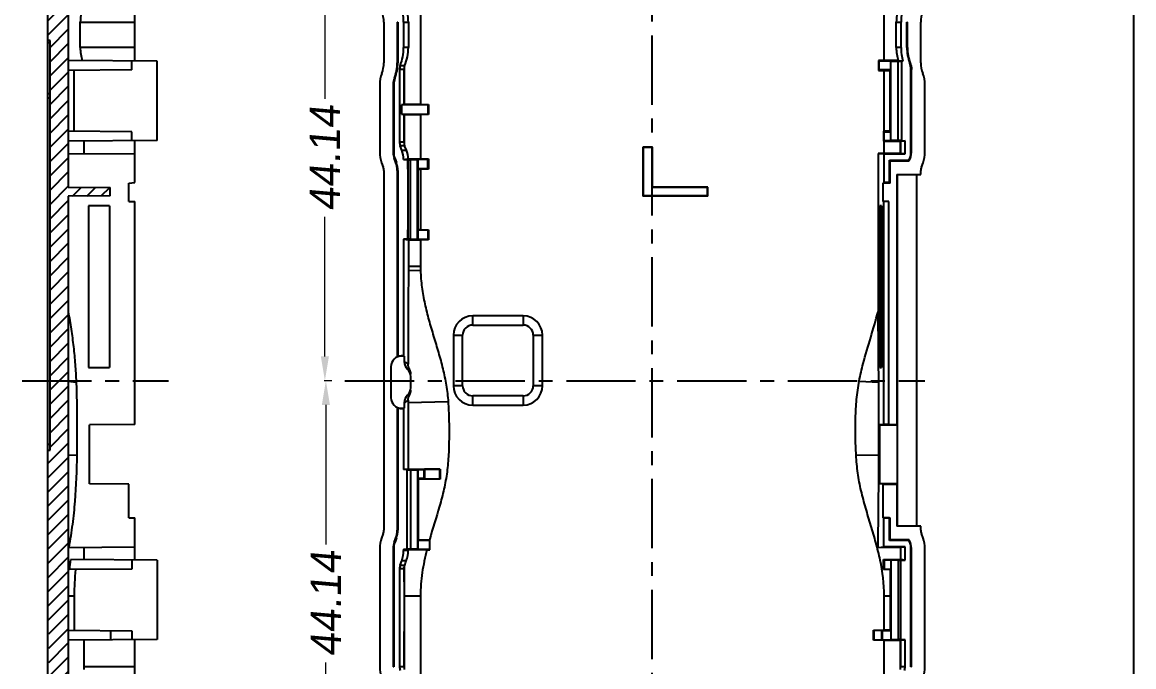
# Model space of a CAD drawing. Header units: millimetres. Extents: x 1667 to 2459, y 1639 to 1961.
# Drawn here: x 2066.4 to 2176.6, y 1822.4 to 1886.2 of the extents above; entities that cross this region are included whole.
import ezdxf

# ---------------------------------------------------------------- set-up
doc = ezdxf.new("R2010")
doc.units = ezdxf.units.MM
doc.linetypes.add('CENTER', pattern=[50.8, 31.75, -6.35, 6.35, -6.35])
doc.layers.add('dim', color=82, linetype='Continuous')
doc.layers.add('text-mold', color=3, linetype='Continuous')
doc.styles.add('标准', font='arial.ttf', dxfattribs={"oblique": 5.000002})
doc.dimstyles.new('YanXiu', dxfattribs={"dimscale": 1.2, "dimtxt": 5, "dimasz": 2.5, "dimexe": 0.8, "dimexo": 0.3, "dimgap": 0.6, "dimtad": 0, "dimzin": 1, "dimdsep": 46, "dimtxsty": '标准', "dimcen": 0, "dimclrd": 3, "dimclre": 3, "dimclrt": 3, "dimazin": 0, "dimtfac": 1, "dimtmove": 0, "dimatfit": 3, "dimfxl": 1, "dimlwd": 9, "dimlwe": 9, "dimarcsym": 0})

# ---------------------------------------------------------------- blocks, each defined once
blk = doc.blocks.new('VSEE')
at = {"layer": 'text-mold', "color": 62}
blk.add_line((411.41, -1142.58), (411.41, -255.87), dxfattribs=at)
blk = doc.blocks.new('*D17')
at = {"layer": 'Defpoints', "color": 0, "linetype": 'Continuous', "transparency": 16777216}
for p in [(2105.84, 1894.87), (2095.76, 1850.73), (2096.43, 1850.73)]:
    blk.add_point(p, dxfattribs=at)
at = {"layer": 'dim', "color": 3, "linetype": 'Continuous', "lineweight": 9, "transparency": 16777216}
for p, q in [((2105.25, 1894.87), (2095.83, 1894.87)), ((2096.43, 1892.47), (2096.43, 1878.65)), ((2096.43, 1853.13), (2096.43, 1866.95)), ((2096.36, 1850.73), (2097.03, 1850.73))]:
    blk.add_line(p, q, dxfattribs=at)
at = {"layer": 'dim', "color": 3, "linetype": 'Continuous', "transparency": 16777216}
for points in [[(2096.03, 1892.47), (2096.83, 1892.47), (2096.43, 1894.87)], [(2096.03, 1853.13), (2096.83, 1853.13), (2096.43, 1850.73)]]:
    blk.add_solid(points, dxfattribs=at)
at = {"layer": 'dim', "color": 3, "linetype": 'Continuous', "transparency": 16777216, "insert": (2096.43, 1872.8), "char_height": 3, "attachment_point": 5, "rotation": 90, "style": '标准'}
blk.add_mtext('44.14', dxfattribs=at)
blk = doc.blocks.new('*D18')
at = {"layer": 'Defpoints', "color": 0, "linetype": 'Continuous', "transparency": 16777216}
for p in [(2096.43, 1850.73), (2096.53, 1806.58), (2107.88, 1806.58)]:
    blk.add_point(p, dxfattribs=at)
at = {"layer": 'dim', "color": 3, "linetype": 'Continuous', "lineweight": 9, "transparency": 16777216}
for p, q in [((2097.03, 1850.73), (2097.13, 1850.73)), ((2096.53, 1848.33), (2096.53, 1834.5)), ((2096.53, 1808.98), (2096.53, 1822.81)), ((2107.28, 1806.58), (2095.93, 1806.58))]:
    blk.add_line(p, q, dxfattribs=at)
at = {"layer": 'dim', "color": 3, "linetype": 'Continuous', "transparency": 16777216}
for points in [[(2096.13, 1848.33), (2096.93, 1848.33), (2096.53, 1850.73)], [(2096.13, 1808.98), (2096.93, 1808.98), (2096.53, 1806.58)]]:
    blk.add_solid(points, dxfattribs=at)
at = {"layer": 'dim', "color": 3, "linetype": 'Continuous', "transparency": 16777216, "insert": (2096.53, 1828.66), "char_height": 3, "attachment_point": 5, "rotation": 90, "style": '标准'}
blk.add_mtext('44.14', dxfattribs=at)

msp = doc.modelspace()

# ---------------------------------------------------------------- hatches: boundary and pattern name
at = {"linetype": 'Continuous'}
h = msp.add_hatch(dxfattribs=at)
h.set_pattern_fill('A', color=4, angle=45, style=0, pattern_type=0)
h.set_pattern_definition([(45, (1480.4144, 1706.5277), (-0.7071068, 0.7071068), [])])
edge = h.paths.add_edge_path()
edge.add_line((2073.636, 1897.047), (2073.636, 1896.499))
edge.add_line((2073.636, 1896.499), (2070.972, 1896.476))
edge.add_line((2070.972, 1896.476), (2070.972, 1869.9))
edge.add_line((2070.972, 1869.9), (2075.13, 1869.864))
edge.add_line((2075.13, 1869.035), (2075.13, 1869.864))
edge.add_line((2075.13, 1869.035), (2070.972, 1868.999))
edge.add_line((2070.972, 1868.999), (2070.972, 1820.674))
edge.add_arc((2050.952, 1820.674), 20.019, 350, 360)
edge.add_line((2070.668, 1817.198), (2069.971, 1813.246))
edge.add_line((2069.971, 1813.246), (2069.971, 1806.212))
edge.add_line((2072.462, 1803.721), (2069.971, 1806.212))
edge.add_line((2072.462, 1803.721), (2073.861, 1803.709))
edge.add_line((2073.861, 1801.854), (2073.861, 1803.709))
edge.add_line((2071.345, 1802.074), (2073.861, 1801.854))
edge.add_arc((2071.389, 1802.572), 0.5, 203.52145, 265)
edge.add_arc((2070.471, 1802.173), 0.5, 23.52145, 45)
edge.add_line((2070.825, 1802.527), (2069.116, 1804.236))
edge.add_arc((2069.47, 1804.589), 0.5, 180, 225)
edge.add_line((2068.97, 1843.844), (2068.97, 1804.589))
edge.add_line((2068.97, 1843.844), (2069.17, 1843.845))
edge.add_line((2069.17, 1843.845), (2069.17, 1884.421))
edge.add_line((2069.17, 1884.421), (2068.97, 1884.423))
edge.add_line((2068.97, 1896.865), (2068.97, 1884.423))
edge.add_arc((2069.47, 1896.865), 0.5, 135, 180)
edge.add_line((2069.116, 1897.219), (2070.825, 1898.927))
edge.add_arc((2070.471, 1899.281), 0.5, 315, 360.55604)
edge.add_arc((2071.472, 1899.291), 0.5, 95, 180.55604)
edge.add_line((2073.636, 1899.983), (2071.429, 1899.79))
edge.add_line((2073.636, 1899.983), (2073.636, 1898.281))
edge.add_line((2073.636, 1898.281), (2072.373, 1898.17))
edge.add_line((2072.373, 1898.17), (2072.373, 1897.589))
edge.add_line((2071.815, 1897.031), (2072.373, 1897.589))
edge.add_line((2073.636, 1897.047), (2071.815, 1897.031))
edge = h.paths.add_edge_path()
edge.add_line((2075.776, 1803.692), (2078.779, 1803.666))
edge.add_line((2078.779, 1803.666), (2078.779, 1803.185))
edge.add_line((2078.514, 1803.044), (2078.779, 1803.185))
edge.add_line((2078.514, 1803.044), (2078.223, 1803.018))
edge.add_line((2078.223, 1803.018), (2077.979, 1803.018))
edge.add_line((2077.979, 1803.484), (2077.979, 1803.018))
edge.add_line((2076.978, 1803.484), (2077.979, 1803.484))
edge.add_line((2076.978, 1803.484), (2076.978, 1801.581))
edge.add_line((2075.776, 1801.686), (2076.978, 1801.581))
edge.add_line((2075.776, 1803.692), (2075.776, 1801.686))

# ---------------------------------------------------------------- linework, layer by layer
at = {"color": 1, "linetype": 'CENTER', "ltscale": 0.21621}
for p, q in [((2128.9, 1801.179), (2128.9, 1900.275)), ((2066.415, 1850.727), (2080.927, 1850.727)), ((2098.413, 1850.727), (2155.926, 1850.727))]:
    msp.add_line(p, q, dxfattribs=at)
at = {"color": 7, "linetype": 'Continuous'}
for p, q in [((2077.578, 1882.399), (2077.578, 1898.876)), ((2068.97, 1804.589), (2068.97, 1896.865)), ((2070.972, 1896.476), (2070.972, 1869.9)), ((2105.906, 1892.432), (2105.906, 1878.097)), ((2151.894, 1882.457), (2151.894, 1892.432)), ((2072.172, 1883.731), (2072.172, 1886.24)), ((2072.172, 1886.24), (2077.578, 1886.24)), ((2102.275, 1886.24), (2102.275, 1882.229)), ((2103.604, 1886.24), (2103.604, 1882.229)), ((2103.604, 1886.24), (2103.656, 1886.24)), ((2103.656, 1886.24), (2103.656, 1882.229)), ((2104.232, 1886.24), (2104.232, 1883.731)), ((2104.232, 1886.24), (2104.705, 1886.24)), ((2104.705, 1886.24), (2104.705, 1883.731)), ((2153.094, 1883.731), (2153.094, 1886.24)), ((2153.094, 1886.24), (2153.567, 1886.24)), ((2153.567, 1883.731), (2153.567, 1886.24)), ((2154.143, 1883.722), (2154.143, 1886.24)), ((2154.143, 1886.24), (2154.196, 1886.24)), ((2154.196, 1883.722), (2154.196, 1886.24)), ((2155.524, 1882.229), (2155.524, 1886.24)), ((2069.17, 1884.421), (2068.97, 1884.423)), ((2068.97, 1884.24), (2069.17, 1884.239)), ((2069.17, 1843.845), (2069.17, 1884.421)), ((2077.578, 1883.731), (2072.172, 1883.731)), ((2104.705, 1883.731), (2104.232, 1883.731)), ((2153.567, 1883.731), (2153.094, 1883.731)), ((2154.196, 1883.722), (2154.143, 1883.722)), ((2079.78, 1882.38), (2070.972, 1882.457)), ((2077.278, 1881.511), (2077.278, 1882.402)), ((2079.78, 1874.526), (2079.78, 1882.38)), ((2103.656, 1882.229), (2103.604, 1882.229)), ((2104.338, 1881.934), (2103.897, 1881.934)), ((2104.304, 1881.839), (2104.304, 1878.083)), ((2151.337, 1882.457), (2151.337, 1881.456)), ((2151.894, 1882.457), (2151.337, 1882.457)), ((2151.392, 1882.402), (2151.337, 1882.457)), ((2151.392, 1881.511), (2151.392, 1882.402)), ((2151.392, 1882.402), (2152.543, 1882.402)), ((2153.279, 1882.445), (2151.894, 1882.457)), ((2152.543, 1881.511), (2152.543, 1882.402)), ((2152.565, 1882.38), (2152.543, 1882.402)), ((2152.565, 1874.526), (2152.565, 1882.38)), ((2152.565, 1882.38), (2153.279, 1882.38)), ((2153.279, 1882.38), (2153.605, 1882.385)), ((2153.279, 1874.526), (2153.279, 1882.38)), ((2153.748, 1882.399), (2153.605, 1882.399)), ((2153.605, 1882.385), (2153.605, 1874.52)), ((2154.481, 1882.19), (2154.432, 1882.172)), ((2077.278, 1881.511), (2070.972, 1881.456)), ((2071.572, 1875.445), (2071.572, 1881.461)), ((2103.318, 1880.698), (2103.367, 1880.679)), ((2103.831, 1881.575), (2103.831, 1874.353)), ((2103.831, 1881.575), (2104.268, 1881.575)), ((2104.268, 1881.575), (2104.268, 1878.083)), ((2151.392, 1881.511), (2151.337, 1881.456)), ((2151.337, 1881.456), (2151.894, 1881.456)), ((2152.543, 1881.511), (2151.392, 1881.511)), ((2151.894, 1881.456), (2152.494, 1881.461)), ((2151.894, 1875.45), (2151.894, 1881.456)), ((2152.494, 1881.461), (2152.543, 1881.511)), ((2152.494, 1875.445), (2152.494, 1881.461)), ((2154.545, 1873.352), (2154.545, 1881.566)), ((2154.545, 1881.566), (2154.597, 1881.566)), ((2154.597, 1873.352), (2154.597, 1881.566)), ((2101.873, 1880.073), (2101.873, 1873.352)), ((2103.202, 1880.073), (2103.202, 1873.352)), ((2103.202, 1880.073), (2103.254, 1880.073)), ((2103.254, 1880.073), (2103.254, 1873.352)), ((2155.926, 1873.352), (2155.926, 1880.073)), ((2069.17, 1879.138), (2068.97, 1879.139)), ((2068.97, 1878.751), (2069.17, 1878.751)), ((2104.268, 1878.083), (2104.023, 1878.059)), ((2104.023, 1878.059), (2104.023, 1877.135)), ((2106.657, 1878.059), (2104.023, 1878.059)), ((2104.268, 1878.083), (2104.304, 1878.083)), ((2105.906, 1878.097), (2104.304, 1878.083)), ((2105.906, 1878.097), (2106.695, 1878.097)), ((2106.657, 1878.059), (2106.695, 1878.097)), ((2106.657, 1877.135), (2106.657, 1878.059)), ((2106.695, 1878.097), (2106.695, 1877.096)), ((2104.023, 1877.135), (2106.657, 1877.135)), ((2104.023, 1877.135), (2104.268, 1877.11)), ((2104.268, 1877.11), (2104.268, 1874.353)), ((2104.304, 1877.11), (2104.268, 1877.11)), ((2104.304, 1877.11), (2104.304, 1874.088)), ((2104.304, 1877.11), (2105.906, 1877.096)), ((2105.906, 1877.096), (2105.906, 1872.692)), ((2106.695, 1877.096), (2105.906, 1877.096)), ((2106.657, 1877.135), (2106.695, 1877.096)), ((2077.278, 1875.395), (2070.972, 1875.45)), ((2077.278, 1874.504), (2077.278, 1875.395)), ((2151.838, 1875.45), (2151.838, 1874.449)), ((2151.894, 1875.45), (2151.838, 1875.45)), ((2151.893, 1875.395), (2151.838, 1875.45)), ((2151.893, 1874.504), (2151.893, 1875.395)), ((2151.893, 1875.395), (2152.543, 1875.395)), ((2152.494, 1875.445), (2151.894, 1875.45)), ((2152.494, 1875.445), (2152.543, 1875.395)), ((2152.543, 1874.504), (2152.543, 1875.395)), ((2079.78, 1874.526), (2070.972, 1874.449)), ((2072.573, 1873.234), (2072.573, 1874.463)), ((2077.578, 1870.358), (2077.578, 1874.506)), ((2104.268, 1874.353), (2103.831, 1874.353)), ((2104.051, 1873.574), (2103.891, 1874.011)), ((2104.331, 1874.011), (2103.891, 1874.011)), ((2104.506, 1873.574), (2104.331, 1874.011)), ((2151.893, 1874.504), (2151.838, 1874.449)), ((2151.838, 1874.449), (2151.894, 1874.449)), ((2152.543, 1874.504), (2151.893, 1874.504)), ((2151.894, 1874.449), (2153.495, 1874.463)), ((2151.894, 1873.248), (2151.894, 1874.449)), ((2152.565, 1874.526), (2152.543, 1874.504)), ((2153.279, 1874.526), (2152.565, 1874.526)), ((2153.605, 1874.52), (2153.279, 1874.526)), ((2153.495, 1873.234), (2153.495, 1874.463)), ((2153.531, 1874.463), (2153.495, 1874.463)), ((2153.969, 1874.506), (2153.531, 1874.463)), ((2153.531, 1873.234), (2153.531, 1874.463)), ((2153.605, 1874.506), (2153.969, 1874.506)), ((2153.969, 1873.19), (2153.969, 1874.506)), ((2070.972, 1873.248), (2077.578, 1873.19)), ((2103.254, 1873.352), (2103.202, 1873.352)), ((2103.307, 1872.757), (2103.357, 1872.775)), ((2103.357, 1872.775), (2103.516, 1872.338)), ((2104.051, 1873.574), (2104.506, 1873.574)), ((2127.97, 1873.854), (2127.97, 1868.999)), ((2128.006, 1873.817), (2127.97, 1873.854)), ((2128.874, 1873.854), (2127.97, 1873.854)), ((2128.006, 1873.817), (2128.006, 1869.035)), ((2128.838, 1873.817), (2128.006, 1873.817)), ((2128.838, 1873.817), (2128.874, 1873.854)), ((2128.838, 1873.817), (2128.838, 1869.864)), ((2128.874, 1873.854), (2128.874, 1869.9)), ((2151.281, 1873.248), (2151.281, 1857.559)), ((2151.894, 1873.248), (2151.281, 1873.248)), ((2151.281, 1873.248), (2151.859, 1873.19)), ((2151.859, 1873.19), (2151.859, 1870.358)), ((2151.859, 1873.19), (2153.969, 1873.19)), ((2153.495, 1873.234), (2151.894, 1873.248)), ((2153.495, 1873.234), (2153.531, 1873.234)), ((2153.969, 1873.19), (2153.531, 1873.234)), ((2154.597, 1873.352), (2154.545, 1873.352)), ((2102.055, 1872.325), (2102.215, 1871.888)), ((2103.467, 1872.32), (2103.307, 1872.757)), ((2103.516, 1872.338), (2103.467, 1872.32)), ((2104.231, 1872.635), (2104.636, 1872.635)), ((2104.636, 1872.635), (2104.636, 1871.691)), ((2104.651, 1872.619), (2104.636, 1872.635)), ((2104.636, 1871.691), (2104.645, 1871.691)), ((2104.645, 1871.691), (2104.645, 1865.685)), ((2104.651, 1872.619), (2104.651, 1864.757)), ((2104.651, 1872.619), (2104.904, 1872.615)), ((2105.906, 1872.692), (2104.702, 1872.682)), ((2104.904, 1864.761), (2104.904, 1872.615)), ((2105.617, 1872.615), (2104.904, 1872.615)), ((2105.617, 1872.615), (2105.642, 1872.64)), ((2105.617, 1864.761), (2105.617, 1872.615)), ((2105.642, 1872.64), (2105.642, 1871.744)), ((2106.643, 1872.64), (2105.642, 1872.64)), ((2105.642, 1871.744), (2105.692, 1871.693)), ((2105.642, 1871.744), (2106.643, 1871.744)), ((2105.692, 1865.684), (2105.692, 1871.693)), ((2105.692, 1871.693), (2105.906, 1871.691)), ((2105.906, 1872.692), (2106.695, 1872.692)), ((2105.906, 1871.691), (2105.906, 1865.685)), ((2106.695, 1871.691), (2105.906, 1871.691)), ((2106.643, 1872.64), (2106.695, 1872.692)), ((2106.643, 1871.744), (2106.643, 1872.64)), ((2106.643, 1871.744), (2106.695, 1871.691)), ((2106.695, 1872.692), (2106.695, 1871.691)), ((2152.435, 1872.561), (2154.347, 1872.561)), ((2152.435, 1870.358), (2152.435, 1872.561)), ((2152.487, 1872.508), (2152.435, 1872.561)), ((2152.487, 1872.508), (2154.378, 1872.508)), ((2152.487, 1870.305), (2152.487, 1872.508)), ((2155.585, 1871.888), (2155.744, 1872.325)), ((2102.275, 1871.546), (2102.275, 1835.914)), ((2103.604, 1871.546), (2103.604, 1853.078)), ((2103.604, 1871.546), (2103.656, 1871.546)), ((2103.656, 1871.546), (2103.656, 1853.105)), ((2153.15, 1871.148), (2155.524, 1871.148)), ((2153.15, 1871.148), (2153.15, 1846.377)), ((2153.15, 1871.148), (2153.191, 1871.108)), ((2155.118, 1871.108), (2153.191, 1871.108)), ((2153.191, 1871.108), (2153.191, 1836.352)), ((2155.118, 1871.108), (2155.524, 1871.148)), ((2155.118, 1836.352), (2155.118, 1871.108)), ((2155.524, 1871.148), (2155.524, 1871.546)), ((2070.972, 1869.9), (2075.13, 1869.864)), ((2075.13, 1869.035), (2075.13, 1869.864)), ((2076.978, 1870.305), (2077.578, 1870.358)), ((2076.978, 1868.488), (2076.978, 1870.305)), ((2128.874, 1869.9), (2128.838, 1869.864)), ((2134.364, 1869.864), (2128.838, 1869.864)), ((2134.4, 1869.9), (2128.874, 1869.9)), ((2134.364, 1869.864), (2134.4, 1869.9)), ((2134.364, 1869.035), (2134.364, 1869.864)), ((2134.4, 1868.999), (2134.4, 1869.9)), ((2151.806, 1870.305), (2151.859, 1870.358)), ((2151.806, 1868.488), (2151.806, 1870.305)), ((2152.487, 1870.305), (2151.806, 1870.305)), ((2152.435, 1870.358), (2151.859, 1870.358)), ((2152.487, 1870.305), (2152.435, 1870.358)), ((2075.13, 1869.035), (2070.972, 1868.999)), ((2070.972, 1868.999), (2070.972, 1808.173)), ((2076.978, 1868.491), (2077.578, 1868.485)), ((2077.578, 1846.382), (2077.578, 1868.488)), ((2127.97, 1868.999), (2128.006, 1869.035)), ((2134.4, 1868.999), (2127.97, 1868.999)), ((2134.364, 1869.035), (2128.006, 1869.035)), ((2134.364, 1869.035), (2134.4, 1868.999)), ((2152.346, 1868.491), (2151.806, 1868.491)), ((2151.806, 1868.491), (2151.859, 1868.485)), ((2151.859, 1846.382), (2151.859, 1868.488)), ((2152.34, 1868.485), (2151.859, 1868.485)), ((2152.346, 1868.491), (2152.34, 1868.485)), ((2152.34, 1846.382), (2152.34, 1868.485)), ((2152.346, 1846.377), (2152.346, 1868.491)), ((2072.974, 1868.045), (2072.974, 1852.03)), ((2075.076, 1868.045), (2072.974, 1868.045)), ((2075.076, 1868.045), (2075.076, 1852.03)), ((2151.64, 1868.045), (2151.456, 1868.045)), ((2151.456, 1868.045), (2151.456, 1852.03)), ((2151.64, 1868.045), (2151.64, 1852.03)), ((2153.167, 1868.045), (2153.185, 1868.045)), ((2153.167, 1852.03), (2153.167, 1868.045)), ((2153.185, 1852.03), (2153.185, 1868.045)), ((2104.636, 1865.685), (2104.636, 1864.742)), ((2104.636, 1865.685), (2104.645, 1865.685)), ((2105.642, 1865.633), (2105.692, 1865.684)), ((2105.642, 1865.633), (2105.642, 1864.737)), ((2106.643, 1865.633), (2105.642, 1865.633)), ((2105.906, 1865.685), (2105.692, 1865.684)), ((2105.906, 1865.685), (2106.695, 1865.685)), ((2106.643, 1865.633), (2106.695, 1865.685)), ((2106.643, 1865.633), (2106.643, 1864.737)), ((2106.695, 1865.685), (2106.695, 1864.684)), ((2104.232, 1864.742), (2104.232, 1853.172)), ((2104.232, 1864.742), (2104.705, 1864.695)), ((2104.636, 1864.742), (2104.232, 1864.742)), ((2104.651, 1864.757), (2104.636, 1864.742)), ((2104.904, 1864.761), (2104.651, 1864.757)), ((2104.705, 1864.695), (2104.705, 1861.62)), ((2104.705, 1864.695), (2105.906, 1864.684)), ((2104.904, 1864.761), (2105.617, 1864.761)), ((2105.617, 1864.761), (2105.642, 1864.737)), ((2105.642, 1864.737), (2106.643, 1864.737)), ((2105.906, 1864.684), (2105.906, 1862.038)), ((2106.695, 1864.684), (2105.906, 1864.684)), ((2106.643, 1864.737), (2106.695, 1864.684)), ((2105.906, 1862.038), (2104.705, 1862.038)), ((2105.911, 1861.646), (2104.705, 1861.62)), ((2111.087, 1856.232), (2111.087, 1857.15)), ((2116.092, 1857.15), (2111.087, 1857.15)), ((2116.092, 1857.15), (2116.092, 1856.232)), ((2109.169, 1855.231), (2109.169, 1850.227)), ((2109.169, 1855.231), (2110.086, 1855.231)), ((2110.086, 1850.227), (2110.086, 1855.231)), ((2111.087, 1856.232), (2116.092, 1856.232)), ((2117.093, 1855.231), (2117.093, 1850.227)), ((2117.093, 1855.231), (2118.01, 1855.231)), ((2118.01, 1850.227), (2118.01, 1855.231)), ((2104.028, 1853.165), (2104.028, 1853.172)), ((2104.232, 1853.172), (2104.028, 1853.172)), ((2104.302, 1853.165), (2104.028, 1853.165)), ((2104.302, 1853.165), (2104.232, 1853.172)), ((2104.302, 1853.165), (2104.302, 1852.607)), ((2072.974, 1852.03), (2075.076, 1852.03)), ((2102.974, 1852.113), (2102.974, 1849.04)), ((2102.974, 1852.113), (2102.976, 1852.113)), ((2151.456, 1852.03), (2151.64, 1852.03)), ((2153.167, 1852.03), (2153.185, 1852.03)), ((2104.944, 1850.016), (2104.944, 1851.137)), ((2070.972, 1850.691), (2071.762, 1850.59)), ((2110.086, 1850.227), (2109.169, 1850.227)), ((2118.01, 1850.227), (2117.093, 1850.227)), ((2149.41, 1850.691), (2151.35, 1850.59)), ((2102.976, 1849.04), (2102.974, 1849.04)), ((2104.302, 1848.546), (2104.302, 1847.989)), ((2104.677, 1848.797), (2104.677, 1848.525)), ((2108.654, 1848.62), (2104.677, 1848.525)), ((2111.087, 1848.308), (2111.087, 1849.226)), ((2116.092, 1849.226), (2111.087, 1849.226)), ((2116.092, 1849.226), (2116.092, 1848.308)), ((2103.604, 1848.076), (2103.604, 1835.914)), ((2103.656, 1848.049), (2103.656, 1835.914)), ((2104.028, 1847.982), (2104.028, 1847.989)), ((2104.028, 1847.989), (2104.302, 1847.989)), ((2104.028, 1847.982), (2104.232, 1847.982)), ((2104.232, 1847.982), (2104.302, 1847.989)), ((2104.232, 1847.982), (2104.232, 1841.917)), ((2111.087, 1848.308), (2116.092, 1848.308)), ((2077.578, 1846.382), (2073.074, 1846.342)), ((2073.074, 1840.5), (2073.074, 1846.342)), ((2151.859, 1846.382), (2151.465, 1846.342)), ((2151.465, 1846.342), (2153.184, 1846.342)), ((2151.465, 1840.5), (2151.465, 1846.342)), ((2152.34, 1846.382), (2151.859, 1846.382)), ((2152.346, 1846.377), (2152.34, 1846.382)), ((2152.346, 1846.377), (2153.15, 1846.377)), ((2153.184, 1846.342), (2153.15, 1846.377)), ((2153.184, 1846.342), (2153.184, 1840.5)), ((2069.17, 1844.414), (2068.97, 1844.414)), ((2068.97, 1843.844), (2069.17, 1843.845)), ((2070.972, 1843.347), (2071.828, 1843.388)), ((2149.115, 1843.347), (2151.356, 1843.388)), ((2104.677, 1841.962), (2104.232, 1841.917)), ((2104.578, 1841.917), (2104.232, 1841.917)), ((2104.677, 1841.962), (2107.844, 1841.972)), ((2105.617, 1841.898), (2105.639, 1841.92)), ((2105.639, 1841.92), (2105.639, 1841.029)), ((2105.639, 1841.92), (2106.29, 1841.92)), ((2106.29, 1841.92), (2106.312, 1841.943)), ((2106.29, 1841.029), (2106.29, 1841.92)), ((2106.312, 1841.943), (2106.312, 1841.006)), ((2107.814, 1841.943), (2106.312, 1841.943)), ((2107.814, 1841.943), (2107.844, 1841.972)), ((2107.814, 1841.006), (2107.814, 1841.943)), ((2107.844, 1841.972), (2107.844, 1840.976)), ((2104.578, 1834.039), (2104.578, 1841.903)), ((2104.578, 1841.903), (2104.904, 1841.898)), ((2104.904, 1841.898), (2104.904, 1834.044)), ((2104.904, 1841.898), (2105.617, 1841.898)), ((2105.617, 1841.898), (2105.617, 1834.044)), ((2105.685, 1840.983), (2105.639, 1841.029)), ((2106.29, 1841.029), (2105.639, 1841.029)), ((2107.844, 1840.976), (2105.685, 1840.983)), ((2106.312, 1841.006), (2106.29, 1841.029)), ((2106.312, 1841.006), (2107.814, 1841.006)), ((2107.814, 1841.006), (2107.844, 1840.976)), ((2076.978, 1840.466), (2073.074, 1840.5)), ((2076.978, 1837.146), (2076.978, 1840.466)), ((2153.184, 1840.5), (2151.465, 1840.5)), ((2151.806, 1840.466), (2151.465, 1840.5)), ((2151.806, 1840.466), (2153.15, 1840.466)), ((2151.806, 1837.146), (2151.806, 1840.466)), ((2153.184, 1840.5), (2153.15, 1840.466)), ((2153.15, 1840.466), (2153.15, 1836.312)), ((2076.978, 1837.149), (2077.578, 1837.144)), ((2077.578, 1832.954), (2077.578, 1837.146)), ((2151.806, 1837.149), (2152.487, 1837.149)), ((2151.806, 1837.149), (2151.859, 1837.144)), ((2151.859, 1834.27), (2151.859, 1837.146)), ((2152.435, 1837.144), (2151.859, 1837.144)), ((2152.435, 1837.144), (2152.487, 1837.149)), ((2152.435, 1834.899), (2152.435, 1837.144)), ((2152.487, 1834.952), (2152.487, 1837.149)), ((2102.215, 1835.572), (2102.055, 1835.135)), ((2103.656, 1835.914), (2103.604, 1835.914)), ((2153.191, 1836.352), (2153.15, 1836.312)), ((2155.524, 1836.312), (2153.15, 1836.312)), ((2153.191, 1836.352), (2155.118, 1836.352)), ((2155.524, 1836.312), (2155.118, 1836.352)), ((2155.524, 1835.914), (2155.524, 1836.312)), ((2155.744, 1835.135), (2155.585, 1835.572)), ((2071.032, 1834.213), (2077.578, 1834.27)), ((2103.307, 1834.703), (2103.467, 1835.14)), ((2103.357, 1834.685), (2103.307, 1834.703)), ((2103.516, 1835.122), (2103.357, 1834.685)), ((2103.467, 1835.14), (2103.516, 1835.122)), ((2105.662, 1834.936), (2105.688, 1834.962)), ((2105.662, 1834.936), (2105.662, 1833.999)), ((2105.662, 1834.936), (2106.813, 1834.936)), ((2105.688, 1834.962), (2106.807, 1834.968)), ((2106.845, 1834.968), (2106.807, 1834.968)), ((2106.813, 1834.936), (2106.845, 1834.968)), ((2106.813, 1834.936), (2106.813, 1833.999)), ((2106.845, 1833.967), (2106.845, 1834.968)), ((2151.286, 1834.213), (2151.859, 1834.27)), ((2151.286, 1834.213), (2153.532, 1834.226)), ((2153.969, 1834.27), (2151.859, 1834.27)), ((2152.487, 1834.952), (2152.435, 1834.899)), ((2154.347, 1834.899), (2152.435, 1834.899)), ((2154.378, 1834.952), (2152.487, 1834.952)), ((2153.531, 1832.997), (2153.531, 1834.226)), ((2153.532, 1834.226), (2153.969, 1834.27)), ((2153.969, 1832.954), (2153.969, 1834.27)), ((2101.873, 1834.108), (2101.873, 1822.382)), ((2103.202, 1834.108), (2103.202, 1822.382)), ((2103.202, 1834.108), (2103.254, 1834.108)), ((2103.254, 1834.108), (2103.254, 1822.382)), ((2104.232, 1834.025), (2104.232, 1833.912)), ((2104.232, 1834.025), (2104.697, 1833.978)), ((2104.232, 1834.025), (2104.578, 1834.025)), ((2104.697, 1833.912), (2104.232, 1833.912)), ((2104.904, 1834.044), (2104.578, 1834.039)), ((2104.697, 1833.978), (2104.697, 1833.912)), ((2106.539, 1833.967), (2104.697, 1833.978)), ((2105.617, 1834.044), (2104.904, 1834.044)), ((2105.617, 1834.044), (2105.662, 1833.999)), ((2106.813, 1833.999), (2105.662, 1833.999)), ((2106.539, 1833.967), (2106.845, 1833.967)), ((2106.813, 1833.999), (2106.845, 1833.967)), ((2154.545, 1834.108), (2154.597, 1834.108)), ((2154.545, 1822.382), (2154.545, 1834.108)), ((2154.597, 1822.382), (2154.597, 1834.108)), ((2155.926, 1822.382), (2155.926, 1834.108)), ((2077.278, 1832.065), (2071.116, 1832.011)), ((2079.78, 1832.934), (2071.25, 1833.009)), ((2077.278, 1832.956), (2077.278, 1832.065)), ((2079.78, 1832.934), (2079.78, 1825.08)), ((2103.831, 1832.106), (2103.831, 1822.382)), ((2103.831, 1832.106), (2104.268, 1832.106)), ((2103.891, 1832.448), (2104.051, 1832.885)), ((2103.891, 1832.448), (2104.333, 1832.448)), ((2104.504, 1832.885), (2104.051, 1832.885)), ((2104.268, 1832.106), (2104.286, 1829.406)), ((2151.839, 1832.011), (2151.84, 1833.009)), ((2151.893, 1832.065), (2151.839, 1832.011)), ((2152.495, 1832.016), (2151.839, 1832.011)), ((2151.893, 1832.956), (2151.84, 1833.009)), ((2151.84, 1833.009), (2153.532, 1832.997)), ((2152.543, 1832.956), (2151.893, 1832.956)), ((2151.893, 1832.956), (2151.893, 1832.065)), ((2151.893, 1832.065), (2152.543, 1832.065)), ((2152.495, 1832.016), (2152.543, 1832.065)), ((2152.565, 1832.934), (2152.543, 1832.956)), ((2152.543, 1832.956), (2152.543, 1832.065)), ((2153.279, 1832.934), (2152.565, 1832.934)), ((2152.565, 1832.934), (2152.565, 1825.08)), ((2153.279, 1832.934), (2153.532, 1832.939)), ((2153.279, 1832.934), (2153.279, 1825.08)), ((2153.969, 1832.954), (2153.532, 1832.997)), ((2153.532, 1832.939), (2153.547, 1832.954)), ((2153.532, 1825.076), (2153.532, 1832.939)), ((2153.547, 1832.01), (2153.538, 1832.01)), ((2153.538, 1826.004), (2153.538, 1832.01)), ((2153.547, 1832.954), (2153.969, 1832.954)), ((2153.547, 1832.01), (2153.547, 1832.954)), ((2070.972, 1829.406), (2071.572, 1829.406)), ((2071.572, 1829.406), (2071.572, 1825.999)), ((2104.286, 1829.406), (2104.268, 1822.382)), ((2104.304, 1829.406), (2104.304, 1822.117)), ((2104.304, 1829.406), (2105.906, 1829.406)), ((2105.906, 1829.406), (2105.906, 1808.071)), ((2151.894, 1829.406), (2152.494, 1829.406)), ((2151.894, 1826.004), (2151.894, 1829.406)), ((2152.494, 1829.406), (2152.494, 1825.999)), ((2070.972, 1826.004), (2077.278, 1825.949)), ((2075.176, 1825.968), (2075.176, 1825.04)), ((2077.278, 1825.949), (2077.278, 1825.058)), ((2150.837, 1826.004), (2151.894, 1826.004)), ((2150.874, 1825.968), (2150.837, 1826.004)), ((2150.837, 1825.003), (2150.837, 1826.004)), ((2151.674, 1825.968), (2150.874, 1825.968)), ((2150.874, 1825.968), (2150.874, 1825.04)), ((2151.674, 1825.968), (2151.693, 1825.949)), ((2151.674, 1825.04), (2151.674, 1825.968)), ((2152.543, 1825.949), (2151.693, 1825.949)), ((2151.693, 1825.949), (2151.693, 1825.058)), ((2152.494, 1825.999), (2151.894, 1826.004)), ((2152.494, 1825.999), (2152.543, 1825.949)), ((2152.543, 1825.949), (2152.543, 1825.058)), ((2153.547, 1826.004), (2153.538, 1826.004)), ((2153.547, 1825.061), (2153.547, 1826.004)), ((2079.78, 1825.08), (2070.972, 1825.003)), ((2072.573, 1822.117), (2072.573, 1825.017)), ((2077.578, 1803.677), (2077.578, 1825.061)), ((2150.874, 1825.04), (2150.837, 1825.003)), ((2151.894, 1825.003), (2150.837, 1825.003)), ((2150.874, 1825.04), (2151.674, 1825.04)), ((2151.693, 1825.058), (2151.674, 1825.04)), ((2151.693, 1825.058), (2152.543, 1825.058)), ((2151.894, 1825.003), (2153.495, 1825.017)), ((2151.894, 1808.071), (2151.894, 1825.003)), ((2152.565, 1825.08), (2152.543, 1825.058)), ((2152.565, 1825.08), (2153.279, 1825.08)), ((2153.532, 1825.076), (2153.279, 1825.08)), ((2153.531, 1825.017), (2153.495, 1825.017)), ((2153.495, 1822.117), (2153.495, 1825.017)), ((2153.531, 1825.017), (2153.969, 1825.061)), ((2153.531, 1822.382), (2153.531, 1825.017)), ((2153.532, 1825.076), (2153.547, 1825.061)), ((2153.969, 1825.061), (2153.547, 1825.061)), ((2153.969, 1822.382), (2153.969, 1825.061)), ((2077.578, 1822.382), (2072.573, 1822.382)), ((2103.254, 1822.382), (2103.202, 1822.382)), ((2104.268, 1822.382), (2103.831, 1822.382)), ((2153.969, 1822.382), (2153.531, 1822.382)), ((2154.597, 1822.382), (2154.545, 1822.382))]:
    msp.add_line(p, q, dxfattribs=at)
for centre, radius, start, end in [((2158.457, 1883.724), 4.314, 180.02664, 201.09126), ((2158.457, 1883.724), 4.261, 180.02346, 201.09131), ((2099.343, 1882.231), 4.261, 338.90869, 359.97336), ((2099.343, 1882.231), 4.314, 338.90874, 359.97336), ((2104.94, 1880.072), 1.738, 158.90845, 179.97334), ((2104.94, 1880.072), 1.686, 158.90829, 179.97332), ((2104.94, 1873.353), 1.738, 180.02325, 200.05175), ((2104.94, 1873.353), 1.685, 180.02327, 200.05189), ((2152.855, 1873.354), 1.69, 331.99654, 359.931), ((2152.855, 1873.354), 1.743, 330.95496, 359.93104), ((2101.331, 1871.543), 2.273, 0.07858, 19.99614), ((2101.33, 1871.543), 2.326, 0.07853, 19.99609), ((2148.571, 1869.093), 6.737, 30.46034, 30.98012), ((2119.597, 1862.035), 13.692, 179.98592, 181.62636), ((1623.687, 1848.841), 527.666, 0.18994, 0.94667), ((2111.087, 1855.231), 1.918, 90, 180), ((2116.092, 1855.231), 1.918, 0, 90), ((2111.087, 1855.231), 1.001, 90, 180), ((2116.092, 1855.231), 1.001, 0, 90), ((2104.028, 1852.113), 1.052, 90, 180), ((2104.028, 1852.113), 1.059, 90, 110.54198), ((2105.305, 1852.608), 1.003, 180.0406, 227.18723), ((2103.942, 1851.138), 1.003, 359.98885, 47.133), ((2103.942, 1850.016), 1.002, 312.86185, 0.01789), ((2103.958, 1849.792), 0.986, 330.19005, 0.06402), ((2111.087, 1850.227), 1.918, 180, 270), ((2111.087, 1850.227), 1.001, 180, 270), ((2116.092, 1850.227), 1.918, 270, 0), ((2116.092, 1850.227), 1.001, 270, 0), ((393.141, 1845.581), 1758.216, 359.92855, 0.163242), ((2104.028, 1849.04), 1.052, 180, 270), ((2105.305, 1848.546), 1.003, 132.81571, 179.95276), ((2104.028, 1849.04), 1.059, 249.45802, 270), ((1556.79, 1843.311), 594.565, 359.123195, 0.007444), ((2101.343, 1835.915), 2.261, 339.94851, 359.97677), ((2101.343, 1835.915), 2.313, 339.9486, 359.97677), ((2104.94, 1834.107), 1.738, 159.94825, 179.97675), ((2104.94, 1834.107), 1.685, 159.94811, 179.97673), ((2148.571, 1838.367), 6.737, 329.01988, 329.53966), ((2152.855, 1834.106), 1.69, 0.069, 28.00346), ((2152.855, 1834.106), 1.743, 0.06896, 29.04504), ((2101.911, 1833.902), 2.786, 338.58517, 0.20441), ((2105.213, 1832.101), 0.946, 158.45906, 169.75168), ((1996.367, 1875.135), 116.098, 338.42765, 338.65919)]:
    msp.add_arc(centre, radius, start, end, dxfattribs=at)
for centre, major_axis, ratio, start_param, end_param in [((2077.678, 1886.24), (5.506, 0), 0.909039, 2.7743846, 3.1415927), ((2099.261, 1886.24), (3.014, 0), 0.9961947, 0, 0.367208), ((2099.208, 1886.24), (5.024, 0), 0.9961947, 0, 0.367208), ((2099.2, 1886.24), (5.506, 0), 0.909039, 0, 0.367208), ((2158.6, 1886.24), (5.506, 0), 0.909039, 2.7743846, 3.1415927), ((2158.591, 1886.24), (5.024, 0), 0.9961947, 2.7743846, 3.1415927), ((2158.538, 1886.24), (3.014, 0), 0.9961947, 2.7743846, 3.1415927), ((2077.678, 1883.731), (5.506, 0), 0.909039, 3.1415927, 3.4015128), ((2099.208, 1883.731), (5.024, 0), 0.9961947, -0.367208, 0), ((2099.2, 1883.731), (5.506, 0), 0.909039, -0.367208, 0), ((2158.6, 1883.731), (5.506, 0), 0.909039, 3.1415927, 3.4015128), ((2158.591, 1883.731), (5.024, 0), 0.9961947, -3.1415927, -2.87224), ((2099.261, 1882.229), (3.014, 0), 0.9961947, -0.367208, 0), ((2104.835, 1881.575), (1.005, 0), 0.9961947, 2.7743846, 3.1415927), ((2105.273, 1881.575), (1.005, 0), 0.9961947, 2.8739212, 3.1415927), ((2105.366, 1881.575), (1.101, 0), 0.909039, 2.7743846, 2.8739212), ((2145.239, 1883.731), (50.426, -4.98), 0.0097931, -1.4097058, -1.4031015), ((2158.538, 1882.229), (3.014, 0), 0.9961947, 3.1415927, 3.5088007), ((2104.888, 1880.073), (3.014, 0), 0.9961947, 2.7743846, 3.1415927), ((2152.911, 1880.073), (-3.014, 0), 0.9961947, -3.1415927, -2.7743846), ((2104.835, 1874.353), (1.005, 0), 0.9961947, -3.1415927, -2.7925268), ((2105.273, 1874.353), (1.005, 0), 0.9961947, -3.1415927, -2.8739212), ((2105.366, 1874.353), (1.101, 0), 0.909039, -2.8739212, -2.7925268), ((2104.888, 1873.352), (-3.014, 0), 0.9961947, 0, 0.3490659), ((2101.218, 1872.547), (3.014, 0), 0.9961947, 0.029155, 0.3490659), ((2101.402, 1872.547), (3.303, 0), 0.909039, 0.0448671, 0.3490659), ((2152.911, 1873.352), (3.014, 0), 0.9961947, -0.3490659, 0), ((2101.271, 1871.546), (1.005, 0), 0.9961947, 0, 0.3490659), ((2100.34, 1872.547), (30.255, 2.988), 0.0097931, -1.4428116, -1.4270995), ((2156.529, 1871.546), (1.005, 0), 0.9961947, 2.7925268, 3.1415927), ((2104.138, 1852.113), (1.107, 0), 0.9950127, 2.0212817, 2.0747383), ((2104.138, 1849.04), (1.107, 0), 0.9950127, -2.0747383, -2.0212817), ((2101.271, 1835.914), (1.005, 0), 0.9961947, -0.3490659, 0), ((2156.529, 1835.914), (1.005, 0), 0.9961947, -3.1415927, -2.7925268), ((2104.888, 1834.108), (-3.014, 0), 0.9961947, -0.3490659, 0), ((2152.911, 1834.108), (-3.014, 0), 0.9961947, -3.1415927, -2.7925268), ((2101.218, 1833.912), (3.014, 0), 0.9961947, -0.3490659, 0), ((2104.835, 1832.106), (-1.005, 0), 0.9961947, -0.3490659, 0), ((2105.273, 1832.106), (-1.005, 0), 0.9961947, -0.1638594, 0), ((2104.888, 1822.382), (3.014, 0), 0.9961947, -3.1415927, -2.7743846), ((2104.835, 1822.382), (1.005, 0), 0.9961947, -3.1415927, -2.7743846), ((2105.273, 1822.382), (1.005, 0), 0.9961947, -3.1415927, -2.8739212), ((2152.526, 1822.382), (1.005, 0), 0.9961947, -0.2676714, 0), ((2152.964, 1822.382), (1.005, 0), 0.9961947, -0.367208, 0), ((2152.911, 1822.382), (3.014, 0), 0.9961947, -0.367208, 0)]:
    msp.add_ellipse(centre, major_axis=major_axis, ratio=ratio, start_param=start_param, end_param=end_param, dxfattribs=at)
for points in [[(2154.545, 1881.566), (2154.545, 1881.771), (2154.506, 1881.98), (2154.432, 1882.172)], [(2154.481, 1882.19), (2154.557, 1881.993), (2154.597, 1881.777), (2154.597, 1881.566)], [(2104.677, 1848.525), (2104.676, 1846.337), (2104.675, 1844.149), (2104.677, 1841.962)], [(2072.573, 1832.997), (2072.573, 1833.407), (2072.573, 1833.817), (2072.572, 1834.226)], [(2071.116, 1832.011), (2071.159, 1832.344), (2071.204, 1832.676), (2071.25, 1833.009)], [(2071.684, 1832.016), (2071.62, 1831.148), (2071.572, 1830.277), (2071.572, 1829.406)]]:
    msp.add_open_spline(points, degree=3, dxfattribs=at)
for points, knots in [([(2104.705, 1861.62), (2104.705, 1860.847), (2104.7, 1857.758), (2104.686, 1854.669), (2104.681, 1852.352)], [0, 0, 0, 0, 0.2500777, 1, 1, 1, 1]), ([(2105.911, 1861.646), (2105.927, 1861.09), (2106.02, 1859.98), (2106.317, 1858.336), (2106.727, 1856.718), (2107.204, 1855.119), (2107.692, 1853.523), (2108.139, 1851.915), (2108.483, 1850.281), (2108.617, 1849.175), (2108.654, 1848.62)], [0, 0, 0, 0, 0.1249644, 0.2499502, 0.3749532, 0.4999668, 0.6249824, 0.7499963, 0.8749983, 1, 1, 1, 1]), ([(2070.972, 1857.559), (2071.079, 1856.984), (2071.278, 1855.831), (2071.505, 1854.091), (2071.666, 1852.343), (2071.735, 1851.175), (2071.762, 1850.59)], [0, 0, 0, 0, 0.2499886, 0.4999858, 0.7499903, 1, 1, 1, 1]), ([(2149.41, 1850.691), (2149.52, 1851.274), (2150.065, 1853.586), (2150.851, 1855.832), (2151.281, 1857.559)], [0, 0, 0, 0, 0.2499846, 1, 1, 1, 1]), ([(2104.302, 1852.607), (2104.369, 1852.583), (2104.507, 1852.513), (2104.625, 1852.412), (2104.681, 1852.352)], [0, 0, 0, 0, 0.4618065, 1, 1, 1, 1]), ([(2104.816, 1851.851), (2104.786, 1851.865), (2104.721, 1851.881), (2104.656, 1851.877), (2104.624, 1851.872)], [0, 0, 0, 0, 0.5077384, 1, 1, 1, 1]), ([(2104.816, 1851.852), (2104.773, 1851.927), (2104.705, 1852.09), (2104.681, 1852.264), (2104.681, 1852.352)], [0, 0, 0, 0, 0.4976759, 1, 1, 1, 1]), ([(2104.944, 1851.363), (2104.944, 1851.448), (2104.922, 1851.619), (2104.858, 1851.778), (2104.816, 1851.851)], [0, 0, 0, 0, 0.5022829, 1, 1, 1, 1]), ([(2071.762, 1850.59), (2071.79, 1849.991), (2071.822, 1848.791), (2071.845, 1846.39), (2071.84, 1844.589), (2071.828, 1843.388)], [0, 0, 0, 0, 0.2499986, 0.5000063, 1, 1, 1, 1]), ([(2149.115, 1843.347), (2149.08, 1843.96), (2149.046, 1844.88), (2149.036, 1846.108), (2149.049, 1847.336), (2149.131, 1848.869), (2149.299, 1850.087), (2149.41, 1850.691)], [0, 0, 0, 0, 0.2499723, 0.374988, 0.5000103, 0.7499967, 1, 1, 1, 1]), ([(2104.677, 1848.797), (2104.648, 1848.766), (2104.537, 1848.662), (2104.404, 1848.585), (2104.302, 1848.546)], [0, 0, 0, 0, 0.2829442, 1, 1, 1, 1]), ([(2104.624, 1849.282), (2104.655, 1849.277), (2104.72, 1849.273), (2104.784, 1849.289), (2104.814, 1849.302)], [0, 0, 0, 0, 0.4926076, 1, 1, 1, 1]), ([(2104.677, 1848.797), (2104.677, 1848.885), (2104.701, 1849.062), (2104.77, 1849.226), (2104.814, 1849.301)], [0, 0, 0, 0, 0.5025323, 1, 1, 1, 1]), ([(2108.654, 1848.62), (2108.693, 1848.042), (2108.743, 1846.886), (2108.748, 1845.149), (2108.71, 1843.414), (2108.571, 1841.681), (2108.249, 1839.972), (2107.657, 1837.734), (2107.121, 1836.082), (2106.807, 1834.968)], [0, 0, 0, 0, 0.1250048, 0.2500083, 0.3750097, 0.5000024, 0.6249947, 0.7499939, 1, 1, 1, 1]), ([(2071.828, 1843.388), (2071.812, 1841.852), (2071.728, 1839.546), (2071.408, 1836.488), (2071.169, 1834.969), (2071.032, 1834.213)], [0, 0, 0, 0, 0.4999797, 0.7499969, 1, 1, 1, 1]), ([(2151.894, 1829.406), (2151.894, 1830.593), (2151.664, 1832.376), (2151.087, 1834.68), (2150.576, 1836.388), (2150.142, 1837.809), (2149.821, 1838.954), (2149.603, 1839.818), (2149.419, 1840.691), (2149.229, 1841.865), (2149.144, 1842.754), (2149.115, 1843.347)], [0, 0, 0, 0, 0.2497052, 0.374749, 0.4997953, 0.6248403, 0.6873712, 0.7499043, 0.8124283, 0.8749641, 1, 1, 1, 1]), ([(2105.685, 1840.983), (2105.685, 1840.481), (2105.685, 1838.474), (2105.687, 1836.467), (2105.688, 1834.962)], [0, 0, 0, 0, 0.2504185, 1, 1, 1, 1]), ([(2106.539, 1833.967), (2106.351, 1833.221), (2106.033, 1831.714), (2105.906, 1830.175), (2105.906, 1829.406)], [0, 0, 0, 0, 0.5000807, 1, 1, 1, 1]), ([(2104.282, 1832.269), (2104.284, 1832.031), (2104.286, 1831.673), (2104.292, 1831.196), (2104.298, 1830.838), (2104.302, 1830.48), (2104.297, 1830.003), (2104.286, 1829.645), (2104.286, 1829.406)], [0, 0, 0, 0, 0.2499958, 0.3750007, 0.5000119, 0.6250085, 0.749998, 1, 1, 1, 1]), ([(2152.495, 1832.016), (2152.495, 1831.799), (2152.494, 1830.929), (2152.494, 1830.059), (2152.494, 1829.406)], [0, 0, 0, 0, 0.2496999, 1, 1, 1, 1])]:
    msp.add_open_spline(points, degree=3, knots=knots, dxfattribs=at)

# ---------------------------------------------------------------- block references
at = {"layer": 'dim', "linetype": 'Continuous', "xscale": 0.3626726400000002, "yscale": 0.3626726400000002, "zscale": 0.3626726400000002}
msp.add_blockref('VSEE', (2027.436, 2053.558), dxfattribs=at)

# ---------------------------------------------------------------- dimensions: what is measured, and where the dimension line sits
at = {"layer": 'dim', "linetype": 'Continuous'}
for base, p1, p2, picture, middle in [((2096.426, 1850.727), (2105.845, 1894.87), (2095.761, 1850.727), '*D17', (2096.426, 1872.798)), ((2096.529, 1806.584), (2096.426, 1850.727), (2107.879, 1806.584), '*D18', (2096.529, 1828.656))]:
    dim = msp.add_linear_dim(base=base, p1=p1, p2=p2, angle=90, dimstyle='YanXiu', override={"dimtxt": 2.5, "dimasz": 2, "dimexe": 0.49975, "dimexo": 0.49975, "dimgap": 0.49975}, dxfattribs=at)
    dim.commit()
    dim.dimension.update_dxf_attribs({"geometry": picture, "text_midpoint": middle})

doc.saveas('drawing.dxf')
